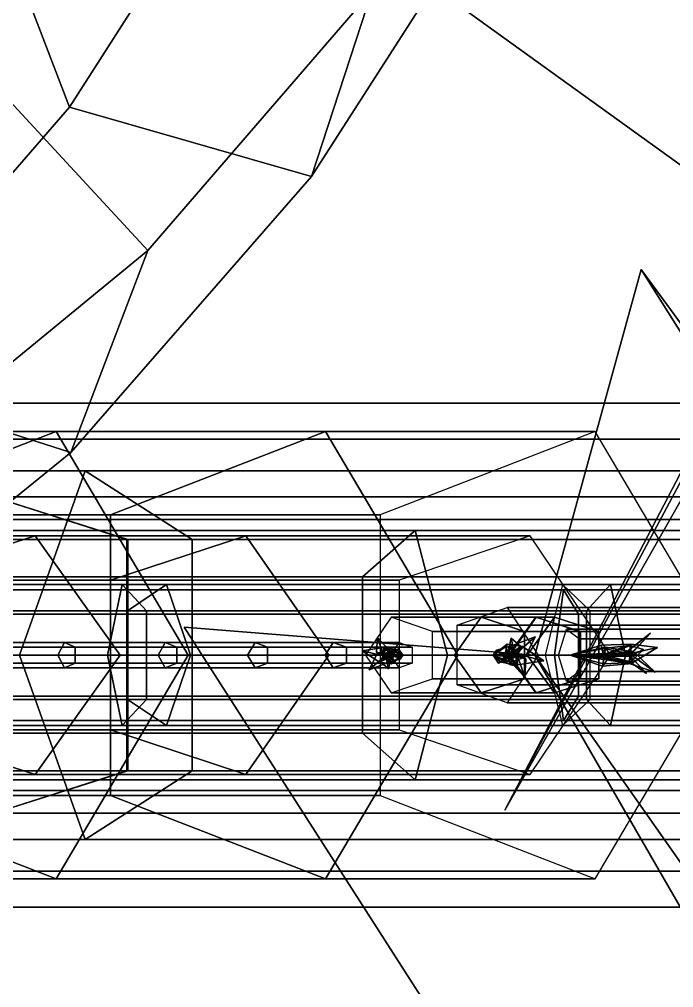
# Model space of a CAD drawing. Header units: metres. Extents: x -236 to 197, y -84 to 78.
# Drawn here: x 57.63 to 63.06, y -2.76 to 5.28 of the extents above; entities that cross this region are included whole.
import ezdxf

# ---------------------------------------------------------------- set-up
doc = ezdxf.new("R2010")
doc.units = ezdxf.units.M

msp = doc.modelspace()

# ---------------------------------------------------------------- linework, layer by layer
at = {"layer": 'Lacypla_Intrnd', "color": 3}
for points in [[(49.3185, 1.5316, 437.1048), (58.1727, 1.5316, 442.1207), (57.627, 0, 443.084), (48.7728, 0, 438.0681)], [(50.2065, 0.9609, 435.5373), (59.0608, 0.9609, 440.5531), (58.1727, 1.5316, 442.1207), (49.3185, 1.5316, 437.1048)], [(58.5279, 0.9609, 736.7879), (57.2725, 0.9609, 747.0463), (55.4844, 1.5316, 746.8257), (56.7263, 1.5316, 736.7879)], [(57.2434, 0.9609, 716.1971), (58.5182, 0.9609, 726.453), (56.7301, 1.5316, 726.6736), (55.4958, 1.5316, 716.6348)], [(58.5182, 0.9609, 726.453), (58.5279, 0.9609, 736.7879), (56.7263, 1.5316, 736.7879), (56.7301, 1.5316, 726.6736)], [(58.1727, 1.5316, 442.1207), (66.7489, 1.5316, 447.5522), (66.1566, 0, 448.4876), (57.627, 0, 443.084)], [(59.0608, 0.9609, 440.5531), (67.7128, 0.9609, 446.0301), (66.7489, 1.5316, 447.5522), (58.1727, 1.5316, 442.1207)], [(56.636, 0.9911, 760.0138), (57.7578, 0.9911, 766.47), (56.6092, 0.6218, 766.6693), (55.4733, 0.6218, 760.0996)], [(57.7578, 0.9911, 766.47), (59.5071, 0.9911, 772.7852), (58.3835, 0.6218, 773.0961), (56.6092, 0.6218, 766.6693)], [(57.3504, 0, 759.9611), (58.4637, 0, 766.3475), (57.7578, 0.9911, 766.47), (56.636, 0.9911, 760.0138)], [(58.4637, 0, 766.3475), (60.1975, 0, 772.5941), (59.5071, 0.9911, 772.7852), (57.7578, 0.9911, 766.47)], [(59.5071, 0.9911, 772.7852), (61.8669, 0.9911, 778.8984), (60.7792, 0.6218, 779.3181), (58.3835, 0.6218, 773.0961)], [(60.1975, 0, 772.5941), (62.5353, 0, 778.6406), (61.8669, 0.9911, 778.8984), (59.5071, 0.9911, 772.7852)], [(50.2065, -0.9609, 435.5373), (59.0608, -0.9609, 440.5531), (59.0608, 0.9609, 440.5531), (50.2065, 0.9609, 435.5373)], [(57.2434, -0.9609, 716.1971), (58.5182, -0.9609, 726.453), (58.5182, 0.9609, 726.453), (57.2434, 0.9609, 716.1971)], [(58.5279, -0.9609, 736.7879), (57.2725, -0.9609, 747.0463), (57.2725, 0.9609, 747.0463), (58.5279, 0.9609, 736.7879)], [(58.5182, -0.9609, 726.453), (58.5279, -0.9609, 736.7879), (58.5279, 0.9609, 736.7879), (58.5182, 0.9609, 726.453)], [(59.0608, -0.9609, 440.5531), (67.7128, -0.9609, 446.0301), (67.7128, 0.9609, 446.0301), (59.0608, 0.9609, 440.5531)], [(54.7681, 0.5855, 221.5844), (58.4815, 0.5855, 222.711), (58.3586, 0, 223.116), (54.6653, 0, 221.9949)], [(54.9354, 0.3673, 220.9163), (58.6814, 0.3673, 222.052), (58.4815, 0.5855, 222.711), (54.7681, 0.5855, 221.5844)], [(55.4491, 0.5855, 702.4714), (58.8482, 0.5855, 704.2841), (58.5236, 0.3673, 704.8915), (55.0122, 0.3673, 703.0038)], [(55.7176, 0, 702.1443), (59.0478, 0, 703.9109), (58.8482, 0.5855, 704.2841), (55.4491, 0.5855, 702.4714)], [(56.6092, 0.6218, 766.6693), (58.3835, 0.6218, 773.0961), (58.3835, -0.6218, 773.0961), (56.6092, -0.6218, 766.6693)], [(58.4815, 0.5855, 222.711), (62.1351, 0.5855, 224.0186), (61.9925, 0, 224.417), (58.3586, 0, 223.116)], [(58.3835, 0.6218, 773.0961), (60.7792, 0.6218, 779.3181), (60.7792, -0.6218, 779.3181), (58.3835, -0.6218, 773.0961)], [(58.6814, 0.3673, 222.052), (62.3671, 0.3673, 223.3701), (62.1351, 0.5855, 224.0186), (58.4815, 0.5855, 222.711)], [(58.8482, 0.5855, 704.2841), (62.5357, 0.5855, 705.3988), (62.3358, 0.3673, 706.0579), (58.5236, 0.3673, 704.8915)], [(59.0478, 0, 703.9109), (62.6586, 0, 704.9938), (62.5357, 0.5855, 705.3988), (58.8482, 0.5855, 704.2841)], [(62.5357, 0.5855, 705.3988), (66.3698, 0.5855, 705.7727), (66.3023, 0.3673, 706.4581), (62.3358, 0.3673, 706.0579)], [(62.6586, 0, 704.9938), (66.4113, 0, 705.3516), (66.3698, 0.5855, 705.7727), (62.5357, 0.5855, 705.3988)], [(54.9354, -0.3673, 220.9163), (58.6814, -0.3673, 222.052), (58.6814, 0.3673, 222.052), (54.9354, 0.3673, 220.9163)], [(55.0122, 0.3673, 703.0038), (58.5236, 0.3673, 704.8915), (58.5236, -0.3673, 704.8915), (55.0122, -0.3673, 703.0038)], [(58.5236, 0.3673, 704.8915), (62.3358, 0.3673, 706.0579), (62.3358, -0.3673, 706.0579), (58.5236, -0.3673, 704.8915)], [(58.6814, -0.3673, 222.052), (62.3671, -0.3673, 223.3701), (62.3671, 0.3673, 223.3701), (58.6814, 0.3673, 222.052)], [(62.3358, 0.3673, 706.0579), (66.3023, 0.3673, 706.4581), (66.3023, -0.3673, 706.4581), (62.3358, -0.3673, 706.0579)], [(61.4601, 0.3143, 787.2357), (60.7128, 0.3143, 789.1699), (60.5008, 0, 789.0881), (61.2384, 0, 787.1859)], [(61.8209, 0.1972, 787.3168), (61.0579, 0.1972, 789.303), (60.7128, 0.3143, 789.1699), (61.4601, 0.3143, 787.2357)], [(61.4601, 0.3143, 779.0391), (61.9178, 0.3143, 781.0771), (61.6961, 0, 781.1269), (61.2384, 0, 779.0889)], [(61.9155, 0.3143, 785.2128), (61.4601, 0.3143, 787.2357), (61.2384, 0, 787.1859), (61.6889, 0, 785.1961)], [(61.8209, 0.1972, 778.958), (62.2786, 0.1972, 780.996), (61.9178, 0.3143, 781.0771), (61.4601, 0.3143, 779.0391)], [(62.2843, 0.1972, 785.2401), (61.8209, 0.1972, 787.3168), (61.4601, 0.3143, 787.2357), (61.9155, 0.3143, 785.2128)], [(62.0692, 0.3143, 783.145), (61.9155, 0.3143, 785.2128), (61.6889, 0, 785.1961), (61.8426, 0, 783.1617)], [(61.9178, 0.3143, 781.0771), (62.0692, 0.3143, 783.145), (61.8426, 0, 783.1617), (61.6961, 0, 781.1269)], [(62.438, 0.1972, 783.1178), (62.2843, 0.1972, 785.2401), (61.9155, 0.3143, 785.2128), (62.0692, 0.3143, 783.145)], [(62.2786, 0.1972, 780.996), (62.438, 0.1972, 783.1178), (62.0692, 0.3143, 783.145), (61.9178, 0.3143, 781.0771)], [(61.8209, -0.1972, 787.3168), (61.0579, -0.1972, 789.303), (61.0579, 0.1972, 789.303), (61.8209, 0.1972, 787.3168)], [(61.8209, -0.1972, 778.958), (62.2786, -0.1972, 780.996), (62.2786, 0.1972, 780.996), (61.8209, 0.1972, 778.958)], [(62.2843, -0.1972, 785.2401), (61.8209, -0.1972, 787.3168), (61.8209, 0.1972, 787.3168), (62.2843, 0.1972, 785.2401)], [(62.2786, -0.1972, 780.996), (62.438, -0.1972, 783.1178), (62.438, 0.1972, 783.1178), (62.2786, 0.1972, 780.996)], [(62.438, -0.1972, 783.1178), (62.2843, -0.1972, 785.2401), (62.2843, 0.1972, 785.2401), (62.438, 0.1972, 783.1178)], [(48.7728, 0, 438.0681), (57.627, 0, 443.084), (58.1727, -1.5316, 442.1207), (49.3185, -1.5316, 437.1048)], [(54.6653, 0, 221.9949), (58.3586, 0, 223.116), (58.4815, -0.5855, 222.711), (54.7681, -0.5855, 221.5844)], [(55.4491, -0.5855, 702.4714), (58.8482, -0.5855, 704.2841), (59.0478, 0, 703.9109), (55.7176, 0, 702.1443)], [(56.636, -0.9911, 760.0138), (57.7578, -0.9911, 766.47), (58.4637, 0, 766.3475), (57.3504, 0, 759.9611)], [(57.627, 0, 443.084), (66.1566, 0, 448.4876), (66.7489, -1.5316, 447.5522), (58.1727, -1.5316, 442.1207)], [(57.7578, -0.9911, 766.47), (59.5071, -0.9911, 772.7852), (60.1975, 0, 772.5941), (58.4637, 0, 766.3475)], [(58.3586, 0, 223.116), (61.9925, 0, 224.417), (62.1351, -0.5855, 224.0186), (58.4815, -0.5855, 222.711)], [(58.8482, -0.5855, 704.2841), (62.5357, -0.5855, 705.3988), (62.6586, 0, 704.9938), (59.0478, 0, 703.9109)], [(59.5071, -0.9911, 772.7852), (61.8669, -0.9911, 778.8984), (62.5353, 0, 778.6406), (60.1975, 0, 772.5941)], [(61.2384, 0, 787.1859), (60.5008, 0, 789.0881), (60.7128, -0.3143, 789.1699), (61.4601, -0.3143, 787.2357)], [(61.2384, 0, 779.0889), (61.6961, 0, 781.1269), (61.9178, -0.3143, 781.0771), (61.4601, -0.3143, 779.0391)], [(61.6889, 0, 785.1961), (61.2384, 0, 787.1859), (61.4601, -0.3143, 787.2357), (61.9155, -0.3143, 785.2128)], [(61.8426, 0, 783.1617), (61.6889, 0, 785.1961), (61.9155, -0.3143, 785.2128), (62.0692, -0.3143, 783.145)], [(61.6961, 0, 781.1269), (61.8426, 0, 783.1617), (62.0692, -0.3143, 783.145), (61.9178, -0.3143, 781.0771)], [(62.5357, -0.5855, 705.3988), (66.3698, -0.5855, 705.7727), (66.4113, 0, 705.3516), (62.6586, 0, 704.9938)], [(61.4601, -0.3143, 787.2357), (60.7128, -0.3143, 789.1699), (61.0579, -0.1972, 789.303), (61.8209, -0.1972, 787.3168)], [(61.4601, -0.3143, 779.0391), (61.9178, -0.3143, 781.0771), (62.2786, -0.1972, 780.996), (61.8209, -0.1972, 778.958)], [(61.9155, -0.3143, 785.2128), (61.4601, -0.3143, 787.2357), (61.8209, -0.1972, 787.3168), (62.2843, -0.1972, 785.2401)], [(62.0692, -0.3143, 783.145), (61.9155, -0.3143, 785.2128), (62.2843, -0.1972, 785.2401), (62.438, -0.1972, 783.1178)], [(61.9178, -0.3143, 781.0771), (62.0692, -0.3143, 783.145), (62.438, -0.1972, 783.1178), (62.2786, -0.1972, 780.996)], [(54.7681, -0.5855, 221.5844), (58.4815, -0.5855, 222.711), (58.6814, -0.3673, 222.052), (54.9354, -0.3673, 220.9163)], [(55.0122, -0.3673, 703.0038), (58.5236, -0.3673, 704.8915), (58.8482, -0.5855, 704.2841), (55.4491, -0.5855, 702.4714)], [(58.4815, -0.5855, 222.711), (62.1351, -0.5855, 224.0186), (62.3671, -0.3673, 223.3701), (58.6814, -0.3673, 222.052)], [(58.5236, -0.3673, 704.8915), (62.3358, -0.3673, 706.0579), (62.5357, -0.5855, 705.3988), (58.8482, -0.5855, 704.2841)], [(62.3358, -0.3673, 706.0579), (66.3023, -0.3673, 706.4581), (66.3698, -0.5855, 705.7727), (62.5357, -0.5855, 705.3988)], [(55.4733, -0.6218, 760.0996), (56.6092, -0.6218, 766.6693), (57.7578, -0.9911, 766.47), (56.636, -0.9911, 760.0138)], [(56.6092, -0.6218, 766.6693), (58.3835, -0.6218, 773.0961), (59.5071, -0.9911, 772.7852), (57.7578, -0.9911, 766.47)], [(58.3835, -0.6218, 773.0961), (60.7792, -0.6218, 779.3181), (61.8669, -0.9911, 778.8984), (59.5071, -0.9911, 772.7852)], [(49.3185, -1.5316, 437.1048), (58.1727, -1.5316, 442.1207), (59.0608, -0.9609, 440.5531), (50.2065, -0.9609, 435.5373)], [(56.7263, -1.5316, 736.7879), (55.4844, -1.5316, 746.8257), (57.2725, -0.9609, 747.0463), (58.5279, -0.9609, 736.7879)], [(55.4958, -1.5316, 716.6348), (56.7301, -1.5316, 726.6736), (58.5182, -0.9609, 726.453), (57.2434, -0.9609, 716.1971)], [(56.7301, -1.5316, 726.6736), (56.7263, -1.5316, 736.7879), (58.5279, -0.9609, 736.7879), (58.5182, -0.9609, 726.453)], [(58.1727, -1.5316, 442.1207), (66.7489, -1.5316, 447.5522), (67.7128, -0.9609, 446.0301), (59.0608, -0.9609, 440.5531)]]:
    msp.add_3dface(points, dxfattribs=at)
at = {"layer": 'Lacypla_Leaf', "color": 3}
for points in [[(60.6137, 8.1302, 499.5723), (103.9704, -21.0925, 502.2154), (60.2522, 10.5269, 497.2296)], [(60.6137, 8.1302, 499.5723), (60.2522, 10.5269, 497.2296), (103.9704, -21.0925, 502.2154)], [(60.2522, 10.5269, 497.2296), (105.3003, -19.7845, 497.6419), (103.9704, -21.0925, 502.2154)], [(60.2522, 10.5269, 497.2296), (103.9704, -21.0925, 502.2154), (105.3003, -19.7845, 497.6419)], [(60.6137, 8.1302, 499.5723), (102.4685, -24.2744, 505.3261), (57.6835, 7.9847, 501.0169)], [(60.6137, 8.1302, 499.5723), (57.6835, 7.9847, 501.0169), (102.4685, -24.2744, 505.3261)], [(102.4685, -24.2744, 505.3261), (60.6137, 8.1302, 499.5723), (103.9704, -21.0925, 502.2154)], [(102.4685, -24.2744, 505.3261), (103.9704, -21.0925, 502.2154), (60.6137, 8.1302, 499.5723)], [(61.9062, 0, 501.4073), (89.9165, -39.8693, 482.2604), (62.7882, 3.2018, 500.8304)], [(61.9062, 0, 501.4073), (62.7882, 3.2018, 500.8304), (89.9165, -39.8693, 482.2604)], [(62.7882, 3.2018, 500.8304), (92.1957, -36.9034, 479.0348), (89.9165, -39.8693, 482.2604)], [(62.7882, 3.2018, 500.8304), (89.9165, -39.8693, 482.2604), (92.1957, -36.9034, 479.0348)], [(63.5707, 2.2853, 231.5821), (61.6577, -1.2873, 230.4186), (63.8714, 2.6109, 231.1882)], [(63.5707, 2.2853, 231.5821), (63.8714, 2.6109, 231.1882), (61.6577, -1.2873, 230.4186)], [(61.6577, -1.2873, 230.4186), (63.6552, 2.5471, 230.8101), (63.8714, 2.6109, 231.1882)], [(61.6577, -1.2873, 230.4186), (63.8714, 2.6109, 231.1882), (63.6552, 2.5471, 230.8101)], [(61.9062, 0, 501.4073), (86.9338, -43.3542, 483.2685), (58.9952, 0.232, 502.8792)], [(61.9062, 0, 501.4073), (58.9952, 0.232, 502.8792), (86.9338, -43.3542, 483.2685)], [(86.9338, -43.3542, 483.2685), (61.9062, 0, 501.4073), (89.9165, -39.8693, 482.2604)], [(86.9338, -43.3542, 483.2685), (89.9165, -39.8693, 482.2604), (61.9062, 0, 501.4073)]]:
    msp.add_3dface(points, dxfattribs=at)
at = {"layer": 'Lacypla_Mrstm', "color": 3}
for points in [[(62.6739, 0.0304, 224.0956), (62.8656, 0.1817, 224.0818), (62.6986, 0.006, 224.0267)], [(62.6739, 0.0304, 224.0956), (62.6986, 0.006, 224.0267), (62.8656, 0.1817, 224.0818)], [(62.8656, 0.1817, 224.0818), (62.7275, 0.0322, 223.9459), (62.6986, 0.006, 224.0267)], [(62.8656, 0.1817, 224.0818), (62.6986, 0.006, 224.0267), (62.7275, 0.0322, 223.9459)], [(60.5932, 0.0244, 789.5811), (60.6004, 0.1454, 789.7346), (60.6478, 0.0048, 789.6021)], [(60.5932, 0.0244, 789.5811), (60.6478, 0.0048, 789.6021), (60.6004, 0.1454, 789.7346)], [(60.6004, 0.1454, 789.7346), (60.7118, 0.0258, 789.6268), (60.6478, 0.0048, 789.6021)], [(60.6004, 0.1454, 789.7346), (60.6478, 0.0048, 789.6021), (60.7118, 0.0258, 789.6268)], [(61.5615, 0, 779.0163), (61.6771, 0.0915, 779.2819), (61.6592, 0.0089, 779.2948)], [(61.5615, 0, 779.0163), (61.6592, 0.0089, 779.2948), (61.6771, 0.0915, 779.2819)], [(61.6771, 0.0915, 779.2819), (61.8034, 0.0719, 779.4946), (61.6592, 0.0089, 779.2948)], [(61.6771, 0.0915, 779.2819), (61.6592, 0.0089, 779.2948), (61.8034, 0.0719, 779.4946)], [(61.6732, -0.0258, 779.5448), (61.7105, 0.1419, 779.7189), (61.7417, -0.0019, 779.5184)], [(61.6732, -0.0258, 779.5448), (61.7417, -0.0019, 779.5184), (61.7105, 0.1419, 779.7189)], [(61.7054, 0.0735, 779.5324), (61.9091, 0.1525, 779.6423), (61.7481, 0.0113, 779.5159)], [(61.7054, 0.0735, 779.5324), (61.7481, 0.0113, 779.5159), (61.9091, 0.1525, 779.6423)], [(61.7105, 0.1419, 779.7189), (61.7914, 0.0703, 779.4993), (61.7417, -0.0019, 779.5184)], [(61.7105, 0.1419, 779.7189), (61.7417, -0.0019, 779.5184), (61.7914, 0.0703, 779.4993)], [(61.9091, 0.1525, 779.6423), (61.8276, -0.0166, 779.4853), (61.7481, 0.0113, 779.5159)], [(61.9091, 0.1525, 779.6423), (61.7481, 0.0113, 779.5159), (61.8276, -0.0166, 779.4853)], [(62.2002, 0, 223.8364), (62.4583, 0.0819, 223.9741), (62.4738, 0.0021, 223.9476)], [(62.2002, 0, 223.8364), (62.4738, 0.0021, 223.9476), (62.4583, 0.0819, 223.9741)], [(62.4583, 0.0819, 223.9741), (62.7032, 0.0897, 224.0138), (62.4738, 0.0021, 223.9476)], [(62.4583, 0.0819, 223.9741), (62.4738, 0.0021, 223.9476), (62.7032, 0.0897, 224.0138)], [(62.4738, 0.0021, 223.9476), (62.7032, 0.0897, 224.0138), (62.7031, 0.0125, 224.0141)], [(62.4738, 0.0021, 223.9476), (62.7031, 0.0125, 224.0141), (62.7032, 0.0897, 224.0138)], [(62.6993, 0.0807, 224.0248), (62.481, -0.0089, 223.9274), (62.6993, -0.009, 224.0245)], [(62.6993, 0.0807, 224.0248), (62.6993, -0.009, 224.0245), (62.481, -0.0089, 223.9274)], [(62.6993, 0.0807, 224.0248), (62.4925, 0.0575, 223.8954), (62.481, -0.0089, 223.9274)], [(62.6993, 0.0807, 224.0248), (62.481, -0.0089, 223.9274), (62.4925, 0.0575, 223.8954)], [(62.8087, 0.0462, 224.241), (62.6993, 0.0807, 224.0248), (62.6993, -0.009, 224.0245)], [(62.8087, 0.0462, 224.241), (62.6993, -0.009, 224.0245), (62.6993, 0.0807, 224.0248)], [(62.7032, 0.0897, 224.0138), (62.9254, 0.0636, 223.9149), (62.7031, 0.0125, 224.0141)], [(62.7032, 0.0897, 224.0138), (62.7031, 0.0125, 224.0141), (62.9254, 0.0636, 223.9149)], [(60.4742, 0.0369, 789.686), (60.6493, 0.0646, 789.6027), (60.6495, -0.0072, 789.6028)], [(60.4742, 0.0369, 789.686), (60.6495, -0.0072, 789.6028), (60.6493, 0.0646, 789.6027)], [(60.6161, -0.0575, 789.5899), (60.4742, 0.0369, 789.686), (60.6495, -0.0072, 789.6028)], [(60.6161, -0.0575, 789.5899), (60.6495, -0.0072, 789.6028), (60.4742, 0.0369, 789.686)], [(60.5316, -0.122, 789.7081), (60.5968, 0.0133, 789.5825), (60.6605, -0.0091, 789.607)], [(60.5316, -0.122, 789.7081), (60.6605, -0.0091, 789.607), (60.5968, 0.0133, 789.5825)], [(60.6584, -0.0118, 789.397), (60.5932, 0.0244, 789.5811), (60.7203, -0.009, 789.4258)], [(60.6584, -0.0118, 789.397), (60.7203, -0.009, 789.4258), (60.5932, 0.0244, 789.5811)], [(60.7203, -0.009, 789.4258), (60.5932, 0.0244, 789.5811), (60.6478, 0.0048, 789.6021)], [(60.7203, -0.009, 789.4258), (60.6478, 0.0048, 789.6021), (60.5932, 0.0244, 789.5811)], [(60.5968, 0.0133, 789.5825), (60.6941, 0.047, 789.4156), (60.7332, 0.0046, 789.4307)], [(60.5968, 0.0133, 789.5825), (60.7332, 0.0046, 789.4307), (60.6941, 0.047, 789.4156)], [(60.5968, 0.0133, 789.5825), (60.7332, 0.0046, 789.4307), (60.6605, -0.0091, 789.607)], [(60.5968, 0.0133, 789.5825), (60.6605, -0.0091, 789.607), (60.7332, 0.0046, 789.4307)], [(60.6258, -0.0562, 789.5936), (60.7234, 0.01, 789.4269), (60.6655, 0.0015, 789.6089)], [(60.6258, -0.0562, 789.5936), (60.6655, 0.0015, 789.6089), (60.7234, 0.01, 789.4269)], [(60.6258, -0.0562, 789.5936), (60.6735, -0.0165, 789.4077), (60.7234, 0.01, 789.4269)], [(60.6258, -0.0562, 789.5936), (60.7234, 0.01, 789.4269), (60.6735, -0.0165, 789.4077)], [(60.6905, -0.1135, 789.7694), (60.6258, -0.0562, 789.5936), (60.6655, 0.0015, 789.6089)], [(60.6905, -0.1135, 789.7694), (60.6655, 0.0015, 789.6089), (60.6258, -0.0562, 789.5936)], [(60.7118, 0.0258, 789.6268), (60.7203, -0.009, 789.4258), (60.6478, 0.0048, 789.6021)], [(60.7118, 0.0258, 789.6268), (60.6478, 0.0048, 789.6021), (60.7203, -0.009, 789.4258)], [(60.6493, 0.0646, 789.6027), (60.7315, -0.0072, 789.4301), (60.6495, -0.0072, 789.6028)], [(60.6493, 0.0646, 789.6027), (60.6495, -0.0072, 789.6028), (60.7315, -0.0072, 789.4301)], [(60.6493, 0.0646, 789.6027), (60.7568, 0.046, 789.4398), (60.7315, -0.0072, 789.4301)], [(60.6493, 0.0646, 789.6027), (60.7315, -0.0072, 789.4301), (60.7568, 0.046, 789.4398)], [(60.7155, 0.0017, 789.4239), (60.658, 0.0717, 789.6061), (60.6578, 0.01, 789.606)], [(60.7155, 0.0017, 789.4239), (60.6578, 0.01, 789.606), (60.658, 0.0717, 789.6061)], [(60.658, 0.0717, 789.6061), (60.7328, 0.0508, 789.7857), (60.6578, 0.01, 789.606)], [(60.658, 0.0717, 789.6061), (60.6578, 0.01, 789.606), (60.7328, 0.0508, 789.7857)], [(60.7328, 0.0508, 789.7857), (60.6965, -0.0486, 789.6209), (60.6578, 0.01, 789.606)], [(60.7328, 0.0508, 789.7857), (60.6578, 0.01, 789.606), (60.6965, -0.0486, 789.6209)], [(60.6965, -0.0486, 789.6209), (60.7155, 0.0017, 789.4239), (60.6578, 0.01, 789.606)], [(60.6965, -0.0486, 789.6209), (60.6578, 0.01, 789.606), (60.7155, 0.0017, 789.4239)], [(60.6946, 0.0655, 789.4109), (60.658, 0.0717, 789.6061), (60.7155, 0.0017, 789.4239)], [(60.6946, 0.0655, 789.4109), (60.7155, 0.0017, 789.4239), (60.658, 0.0717, 789.6061)], [(60.7332, 0.0046, 789.4307), (60.6946, -0.0588, 789.6202), (60.6605, -0.0091, 789.607)], [(60.7332, 0.0046, 789.4307), (60.6605, -0.0091, 789.607), (60.6946, -0.0588, 789.6202)], [(60.7234, 0.01, 789.4269), (60.7203, 0.0206, 789.6301), (60.6655, 0.0015, 789.6089)], [(60.7234, 0.01, 789.4269), (60.6655, 0.0015, 789.6089), (60.7203, 0.0206, 789.6301)], [(60.7203, 0.0206, 789.6301), (60.6905, -0.1135, 789.7694), (60.6655, 0.0015, 789.6089)], [(60.7203, 0.0206, 789.6301), (60.6655, 0.0015, 789.6089), (60.6905, -0.1135, 789.7694)], [(60.7234, 0.01, 789.4269), (60.6735, -0.0165, 789.4077), (60.8097, 0, 789.2073)], [(60.7234, 0.01, 789.4269), (60.8097, 0, 789.2073), (60.6735, -0.0165, 789.4077)], [(60.7332, 0.0046, 789.4307), (60.6941, 0.047, 789.4156), (60.8097, 0, 789.2073)], [(60.7332, 0.0046, 789.4307), (60.8097, 0, 789.2073), (60.6941, 0.047, 789.4156)], [(60.8097, 0, 789.2073), (60.6946, 0.0655, 789.4109), (60.7155, 0.0017, 789.4239)], [(60.8097, 0, 789.2073), (60.7155, 0.0017, 789.4239), (60.6946, 0.0655, 789.4109)], [(60.7884, -0.0323, 789.4471), (60.6946, -0.0588, 789.6202), (60.7332, 0.0046, 789.4307)], [(60.7884, -0.0323, 789.4471), (60.7332, 0.0046, 789.4307), (60.6946, -0.0588, 789.6202)], [(60.6965, -0.0486, 789.6209), (60.7233, -0.0574, 789.4269), (60.7155, 0.0017, 789.4239)], [(60.6965, -0.0486, 789.6209), (60.7155, 0.0017, 789.4239), (60.7233, -0.0574, 789.4269)], [(60.7118, 0.0258, 789.6268), (60.7752, -0.0195, 789.4469), (60.7203, -0.009, 789.4258)], [(60.7118, 0.0258, 789.6268), (60.7203, -0.009, 789.4258), (60.7752, -0.0195, 789.4469)], [(60.7155, 0.0017, 789.4239), (60.7233, -0.0574, 789.4269), (60.8097, 0, 789.2073)], [(60.7155, 0.0017, 789.4239), (60.8097, 0, 789.2073), (60.7233, -0.0574, 789.4269)], [(60.7745, 0.0529, 789.4418), (60.7203, 0.0206, 789.6301), (60.7234, 0.01, 789.4269)], [(60.7745, 0.0529, 789.4418), (60.7234, 0.01, 789.4269), (60.7203, 0.0206, 789.6301)], [(60.8097, 0, 789.2073), (60.7745, 0.0529, 789.4418), (60.7234, 0.01, 789.4269)], [(60.8097, 0, 789.2073), (60.7234, 0.01, 789.4269), (60.7745, 0.0529, 789.4418)], [(60.7315, -0.0072, 789.4301), (60.7568, 0.046, 789.4398), (60.8097, 0, 789.2073)], [(60.7315, -0.0072, 789.4301), (60.8097, 0, 789.2073), (60.7568, 0.046, 789.4398)], [(60.8097, 0, 789.2073), (60.7884, -0.0323, 789.4471), (60.7332, 0.0046, 789.4307)], [(60.8097, 0, 789.2073), (60.7332, 0.0046, 789.4307), (60.7884, -0.0323, 789.4471)], [(61.6793, -0.0021, 779.287), (61.6695, 0.0717, 779.2908), (61.5615, 0, 779.0163)], [(61.6793, -0.0021, 779.287), (61.5615, 0, 779.0163), (61.6695, 0.0717, 779.2908)], [(61.5615, 0, 779.0163), (61.5881, 0.0404, 779.3162), (61.6571, -0.0057, 779.2957)], [(61.5615, 0, 779.0163), (61.6571, -0.0057, 779.2957), (61.5881, 0.0404, 779.3162)], [(61.6732, 0.0112, 779.2894), (61.6047, 0.0244, 779.3159), (61.5615, 0, 779.0163)], [(61.6732, 0.0112, 779.2894), (61.5615, 0, 779.0163), (61.6047, 0.0244, 779.3159)], [(61.6694, -0.0125, 779.2909), (61.7318, 0.0206, 779.2668), (61.5615, 0, 779.0163)], [(61.6694, -0.0125, 779.2909), (61.5615, 0, 779.0163), (61.7318, 0.0206, 779.2668)], [(61.5615, 0, 779.0163), (61.7507, 0.0148, 779.2535), (61.6732, 0.0112, 779.2894)], [(61.5615, 0, 779.0163), (61.6732, 0.0112, 779.2894), (61.7507, 0.0148, 779.2535)], [(61.6592, 0.0089, 779.2948), (61.6276, -0.0575, 779.307), (61.5615, 0, 779.0163)], [(61.6592, 0.0089, 779.2948), (61.5615, 0, 779.0163), (61.6276, -0.0575, 779.307)], [(61.5881, 0.0404, 779.3162), (61.7054, 0.0735, 779.5324), (61.6571, -0.0057, 779.2957)], [(61.5881, 0.0404, 779.3162), (61.6571, -0.0057, 779.2957), (61.7054, 0.0735, 779.5324)], [(61.6838, -0.0322, 779.5407), (61.6047, 0.0244, 779.3159), (61.6732, 0.0112, 779.2894)], [(61.6838, -0.0322, 779.5407), (61.6732, 0.0112, 779.2894), (61.6047, 0.0244, 779.3159)], [(61.762, -0.0807, 779.5106), (61.6276, -0.0575, 779.307), (61.6592, 0.0089, 779.2948)], [(61.762, -0.0807, 779.5106), (61.6592, 0.0089, 779.2948), (61.6276, -0.0575, 779.307)], [(61.6571, -0.0057, 779.2957), (61.7054, 0.0735, 779.5324), (61.7481, 0.0113, 779.5159)], [(61.6571, -0.0057, 779.2957), (61.7481, 0.0113, 779.5159), (61.7054, 0.0735, 779.5324)], [(61.8276, -0.0166, 779.4853), (61.6571, -0.0057, 779.2957), (61.7481, 0.0113, 779.5159)], [(61.8276, -0.0166, 779.4853), (61.7481, 0.0113, 779.5159), (61.6571, -0.0057, 779.2957)], [(61.6577, -0.0636, 779.7393), (61.703, 0.0607, 779.5333), (61.7514, -0.0125, 779.5146)], [(61.6577, -0.0636, 779.7393), (61.7514, -0.0125, 779.5146), (61.703, 0.0607, 779.5333)], [(61.6592, 0.0089, 779.2948), (61.8034, 0.0719, 779.4946), (61.7617, 0.009, 779.5107)], [(61.6592, 0.0089, 779.2948), (61.7617, 0.009, 779.5107), (61.8034, 0.0719, 779.4946)], [(61.762, -0.0807, 779.5106), (61.6592, 0.0089, 779.2948), (61.7617, 0.009, 779.5107)], [(61.762, -0.0807, 779.5106), (61.7617, 0.009, 779.5107), (61.6592, 0.0089, 779.2948)], [(61.7914, 0.0703, 779.4993), (61.6694, -0.0125, 779.2909), (61.7417, -0.0019, 779.5184)], [(61.7914, 0.0703, 779.4993), (61.7417, -0.0019, 779.5184), (61.6694, -0.0125, 779.2909)], [(61.7914, 0.0703, 779.4993), (61.7318, 0.0206, 779.2668), (61.6694, -0.0125, 779.2909)], [(61.7914, 0.0703, 779.4993), (61.6694, -0.0125, 779.2909), (61.7318, 0.0206, 779.2668)], [(61.703, 0.0607, 779.5333), (61.6695, 0.0717, 779.2908), (61.6793, -0.0021, 779.287)], [(61.703, 0.0607, 779.5333), (61.6793, -0.0021, 779.287), (61.6695, 0.0717, 779.2908)], [(61.7507, 0.0148, 779.2535), (61.8321, -0.0304, 779.4835), (61.6732, 0.0112, 779.2894)], [(61.7507, 0.0148, 779.2535), (61.6732, 0.0112, 779.2894), (61.8321, -0.0304, 779.4835)], [(61.6732, 0.0112, 779.2894), (61.8321, -0.0304, 779.4835), (61.7639, -0.006, 779.5098)], [(61.6732, 0.0112, 779.2894), (61.7639, -0.006, 779.5098), (61.8321, -0.0304, 779.4835)], [(61.6838, -0.0322, 779.5407), (61.6732, 0.0112, 779.2894), (61.7639, -0.006, 779.5098)], [(61.6838, -0.0322, 779.5407), (61.7639, -0.006, 779.5098), (61.6732, 0.0112, 779.2894)], [(61.703, 0.0607, 779.5333), (61.6793, -0.0021, 779.287), (61.7514, -0.0125, 779.5146)], [(61.703, 0.0607, 779.5333), (61.7514, -0.0125, 779.5146), (61.6793, -0.0021, 779.287)], [(61.8034, 0.0719, 779.4946), (61.9809, -0.0462, 779.6147), (61.7617, 0.009, 779.5107)], [(61.8034, 0.0719, 779.4946), (61.7617, 0.009, 779.5107), (61.9809, -0.0462, 779.6147)], [(61.9809, -0.0462, 779.6147), (61.762, -0.0807, 779.5106), (61.7617, 0.009, 779.5107)], [(61.9809, -0.0462, 779.6147), (61.7617, 0.009, 779.5107), (61.762, -0.0807, 779.5106)], [(62.2002, 0, 223.8364), (62.4944, 0.0662, 223.8733), (62.4774, 0.0125, 223.9376)], [(62.2002, 0, 223.8364), (62.4774, 0.0125, 223.9376), (62.4944, 0.0662, 223.8733)], [(62.4818, 0.0057, 223.9252), (62.4641, 0.0588, 223.9746), (62.2002, 0, 223.8364)], [(62.4818, 0.0057, 223.9252), (62.2002, 0, 223.8364), (62.4641, 0.0588, 223.9746)], [(62.481, -0.0089, 223.9274), (62.4925, 0.0575, 223.8954), (62.2002, 0, 223.8364)], [(62.481, -0.0089, 223.9274), (62.2002, 0, 223.8364), (62.4925, 0.0575, 223.8954)], [(62.4774, 0.0125, 223.9376), (62.4548, -0.0206, 224.0005), (62.2002, 0, 223.8364)], [(62.4774, 0.0125, 223.9376), (62.2002, 0, 223.8364), (62.4548, -0.0206, 224.0005)], [(62.2002, 0, 223.8364), (62.5006, -0.0404, 223.8557), (62.4818, 0.0057, 223.9252)], [(62.2002, 0, 223.8364), (62.4818, 0.0057, 223.9252), (62.5006, -0.0404, 223.8557)], [(62.4738, 0.0021, 223.9476), (62.4773, -0.0717, 223.9377), (62.2002, 0, 223.8364)], [(62.4738, 0.0021, 223.9476), (62.2002, 0, 223.8364), (62.4773, -0.0717, 223.9377)], [(62.4419, -0.0148, 224.0198), (62.6739, 0.0304, 224.0956), (62.476, -0.0112, 223.9414)], [(62.4419, -0.0148, 224.0198), (62.476, -0.0112, 223.9414), (62.6739, 0.0304, 224.0956)], [(62.6887, -0.0703, 224.0544), (62.4548, -0.0206, 224.0005), (62.4774, 0.0125, 223.9376)], [(62.6887, -0.0703, 224.0544), (62.4774, 0.0125, 223.9376), (62.4548, -0.0206, 224.0005)], [(62.6756, 0.0166, 224.091), (62.4641, 0.0588, 223.9746), (62.4818, 0.0057, 223.9252)], [(62.6756, 0.0166, 224.091), (62.4818, 0.0057, 223.9252), (62.4641, 0.0588, 223.9746)], [(62.7206, -0.0607, 223.9653), (62.4738, 0.0021, 223.9476), (62.7031, 0.0125, 224.0141)], [(62.7206, -0.0607, 223.9653), (62.7031, 0.0125, 224.0141), (62.4738, 0.0021, 223.9476)], [(62.7206, -0.0607, 223.9653), (62.4773, -0.0717, 223.9377), (62.4738, 0.0021, 223.9476)], [(62.7206, -0.0607, 223.9653), (62.4738, 0.0021, 223.9476), (62.4773, -0.0717, 223.9377)], [(62.7275, 0.0322, 223.9459), (62.476, -0.0112, 223.9414), (62.6986, 0.006, 224.0267)], [(62.7275, 0.0322, 223.9459), (62.6986, 0.006, 224.0267), (62.476, -0.0112, 223.9414)], [(62.7275, 0.0322, 223.9459), (62.5007, -0.0244, 223.8723), (62.476, -0.0112, 223.9414)], [(62.7275, 0.0322, 223.9459), (62.476, -0.0112, 223.9414), (62.5007, -0.0244, 223.8723)], [(62.476, -0.0112, 223.9414), (62.6739, 0.0304, 224.0956), (62.6986, 0.006, 224.0267)], [(62.476, -0.0112, 223.9414), (62.6986, 0.006, 224.0267), (62.6739, 0.0304, 224.0956)], [(62.4944, 0.0662, 223.8733), (62.7313, 0.0258, 223.9352), (62.4774, 0.0125, 223.9376)], [(62.4944, 0.0662, 223.8733), (62.4774, 0.0125, 223.9376), (62.7313, 0.0258, 223.9352)], [(62.4774, 0.0125, 223.9376), (62.7313, 0.0258, 223.9352), (62.7066, 0.0019, 224.0043)], [(62.4774, 0.0125, 223.9376), (62.7066, 0.0019, 224.0043), (62.7313, 0.0258, 223.9352)], [(62.6887, -0.0703, 224.0544), (62.4774, 0.0125, 223.9376), (62.7066, 0.0019, 224.0043)], [(62.6887, -0.0703, 224.0544), (62.7066, 0.0019, 224.0043), (62.4774, 0.0125, 223.9376)], [(62.6756, 0.0166, 224.091), (62.4818, 0.0057, 223.9252), (62.7043, -0.0113, 224.0107)], [(62.6756, 0.0166, 224.091), (62.7043, -0.0113, 224.0107), (62.4818, 0.0057, 223.9252)], [(62.5006, -0.0404, 223.8557), (62.7197, -0.0735, 223.9677), (62.4818, 0.0057, 223.9252)], [(62.5006, -0.0404, 223.8557), (62.4818, 0.0057, 223.9252), (62.7197, -0.0735, 223.9677)], [(62.4818, 0.0057, 223.9252), (62.7197, -0.0735, 223.9677), (62.7043, -0.0113, 224.0107)], [(62.4818, 0.0057, 223.9252), (62.7043, -0.0113, 224.0107), (62.7197, -0.0735, 223.9677)], [(62.8346, -0.1525, 224.1686), (62.6756, 0.0166, 224.091), (62.7043, -0.0113, 224.0107)], [(62.8346, -0.1525, 224.1686), (62.7043, -0.0113, 224.0107), (62.6756, 0.0166, 224.091)], [(62.6843, -0.0719, 224.0666), (62.8087, 0.0462, 224.241), (62.6993, -0.009, 224.0245)], [(62.6843, -0.0719, 224.0666), (62.6993, -0.009, 224.0245), (62.8087, 0.0462, 224.241)], [(62.9063, -0.1419, 223.9682), (62.6887, -0.0703, 224.0544), (62.7066, 0.0019, 224.0043)], [(62.9063, -0.1419, 223.9682), (62.7066, 0.0019, 224.0043), (62.6887, -0.0703, 224.0544)], [(62.9254, 0.0636, 223.9149), (62.7206, -0.0607, 223.9653), (62.7031, 0.0125, 224.0141)], [(62.9254, 0.0636, 223.9149), (62.7031, 0.0125, 224.0141), (62.7206, -0.0607, 223.9653)], [(62.7313, 0.0258, 223.9352), (62.9063, -0.1419, 223.9682), (62.7066, 0.0019, 224.0043)], [(62.7313, 0.0258, 223.9352), (62.7066, 0.0019, 224.0043), (62.9063, -0.1419, 223.9682)], [(60.6946, -0.0588, 789.6202), (60.5316, -0.122, 789.7081), (60.6605, -0.0091, 789.607)], [(60.6946, -0.0588, 789.6202), (60.6605, -0.0091, 789.607), (60.5316, -0.122, 789.7081)], [(60.7172, -0.0732, 789.4197), (60.6161, -0.0575, 789.5899), (60.7315, -0.0072, 789.4301)], [(60.7172, -0.0732, 789.4197), (60.7315, -0.0072, 789.4301), (60.6161, -0.0575, 789.5899)], [(60.7315, -0.0072, 789.4301), (60.6161, -0.0575, 789.5899), (60.6495, -0.0072, 789.6028)], [(60.7315, -0.0072, 789.4301), (60.6495, -0.0072, 789.6028), (60.6161, -0.0575, 789.5899)], [(60.8097, 0, 789.2073), (60.6584, -0.0118, 789.397), (60.7203, -0.009, 789.4258)], [(60.8097, 0, 789.2073), (60.7203, -0.009, 789.4258), (60.6584, -0.0118, 789.397)], [(60.8097, 0, 789.2073), (60.7172, -0.0732, 789.4197), (60.7315, -0.0072, 789.4301)], [(60.8097, 0, 789.2073), (60.7315, -0.0072, 789.4301), (60.7172, -0.0732, 789.4197)], [(60.7203, -0.009, 789.4258), (60.7752, -0.0195, 789.4469), (60.8097, 0, 789.2073)], [(60.7203, -0.009, 789.4258), (60.8097, 0, 789.2073), (60.7752, -0.0195, 789.4469)], [(61.6571, -0.0057, 779.2957), (61.706, -0.0588, 779.2767), (61.5615, 0, 779.0163)], [(61.6571, -0.0057, 779.2957), (61.5615, 0, 779.0163), (61.706, -0.0588, 779.2767)], [(61.5615, 0, 779.0163), (61.6055, -0.0662, 779.3094), (61.6694, -0.0125, 779.2909)], [(61.5615, 0, 779.0163), (61.6694, -0.0125, 779.2909), (61.6055, -0.0662, 779.3094)], [(61.5615, 0, 779.0163), (61.7054, -0.0819, 779.2709), (61.6793, -0.0021, 779.287)], [(61.5615, 0, 779.0163), (61.6793, -0.0021, 779.287), (61.7054, -0.0819, 779.2709)], [(61.6055, -0.0662, 779.3094), (61.6732, -0.0258, 779.5448), (61.6694, -0.0125, 779.2909)], [(61.6055, -0.0662, 779.3094), (61.6694, -0.0125, 779.2909), (61.6732, -0.0258, 779.5448)], [(61.8276, -0.0166, 779.4853), (61.706, -0.0588, 779.2767), (61.6571, -0.0057, 779.2957)], [(61.8276, -0.0166, 779.4853), (61.6571, -0.0057, 779.2957), (61.706, -0.0588, 779.2767)], [(61.7511, -0.0897, 779.5148), (61.6577, -0.0636, 779.7393), (61.7514, -0.0125, 779.5146)], [(61.7511, -0.0897, 779.5148), (61.7514, -0.0125, 779.5146), (61.6577, -0.0636, 779.7393)], [(61.6694, -0.0125, 779.2909), (61.6732, -0.0258, 779.5448), (61.7417, -0.0019, 779.5184)], [(61.6694, -0.0125, 779.2909), (61.7417, -0.0019, 779.5184), (61.6732, -0.0258, 779.5448)], [(61.7054, -0.0819, 779.2709), (61.7511, -0.0897, 779.5148), (61.6793, -0.0021, 779.287)], [(61.7054, -0.0819, 779.2709), (61.6793, -0.0021, 779.287), (61.7511, -0.0897, 779.5148)], [(61.6793, -0.0021, 779.287), (61.7511, -0.0897, 779.5148), (61.7514, -0.0125, 779.5146)], [(61.6793, -0.0021, 779.287), (61.7514, -0.0125, 779.5146), (61.7511, -0.0897, 779.5148)], [(61.8231, -0.1817, 779.6755), (61.6838, -0.0322, 779.5407), (61.7639, -0.006, 779.5098)], [(61.8231, -0.1817, 779.6755), (61.7639, -0.006, 779.5098), (61.6838, -0.0322, 779.5407)], [(61.8321, -0.0304, 779.4835), (61.8231, -0.1817, 779.6755), (61.7639, -0.006, 779.5098)], [(61.8321, -0.0304, 779.4835), (61.7639, -0.006, 779.5098), (61.8231, -0.1817, 779.6755)], [(62.2002, 0, 223.8364), (62.4685, -0.0915, 223.9455), (62.481, -0.0089, 223.9274)], [(62.2002, 0, 223.8364), (62.481, -0.0089, 223.9274), (62.4685, -0.0915, 223.9455)], [(62.2002, 0, 223.8364), (62.4419, -0.0148, 224.0198), (62.476, -0.0112, 223.9414)], [(62.2002, 0, 223.8364), (62.476, -0.0112, 223.9414), (62.4419, -0.0148, 224.0198)], [(62.476, -0.0112, 223.9414), (62.5007, -0.0244, 223.8723), (62.2002, 0, 223.8364)], [(62.476, -0.0112, 223.9414), (62.2002, 0, 223.8364), (62.5007, -0.0244, 223.8723)], [(62.4685, -0.0915, 223.9455), (62.6843, -0.0719, 224.0666), (62.481, -0.0089, 223.9274)], [(62.4685, -0.0915, 223.9455), (62.481, -0.0089, 223.9274), (62.6843, -0.0719, 224.0666)], [(62.481, -0.0089, 223.9274), (62.6843, -0.0719, 224.0666), (62.6993, -0.009, 224.0245)], [(62.481, -0.0089, 223.9274), (62.6993, -0.009, 224.0245), (62.6843, -0.0719, 224.0666)], [(62.7197, -0.0735, 223.9677), (62.8346, -0.1525, 224.1686), (62.7043, -0.0113, 224.0107)], [(62.7197, -0.0735, 223.9677), (62.7043, -0.0113, 224.0107), (62.8346, -0.1525, 224.1686)]]:
    msp.add_3dface(points, dxfattribs=at)
at = {"layer": 'Lacypla_Petiole', "color": 3}
for points in [[(57.2982, 6.4887, 497.593), (58.8787, 8.9935, 499.8372), (59.7798, 7.2668, 501.1166), (58.0437, 4.5511, 498.6515)], [(60.0512, 3.9757, 497.7079), (61.8335, 6.754, 500.2387), (62.2129, 8.1302, 498.446), (60.5546, 5.5199, 496.0914)], [(58.0437, 4.5511, 498.6515), (59.7798, 7.2668, 501.1166), (61.8335, 6.754, 500.2387), (60.0512, 3.9757, 497.7079)], [(57.1389, 5.0394, 493.5728), (58.8629, 7.0642, 496.0207), (57.2982, 6.4887, 497.593), (55.5231, 4.4138, 495.0726)], [(58.6936, 3.3604, 493.4491), (60.5546, 5.5199, 496.0914), (58.8629, 7.0642, 496.0207), (57.1389, 5.0394, 493.5728)], [(55.5231, 4.4138, 495.0726), (57.2982, 6.4887, 497.593), (58.0437, 4.5511, 498.6515), (56.0969, 2.3071, 495.8872)], [(58.0534, 1.6815, 494.8712), (60.0512, 3.9757, 497.7079), (60.5546, 5.5199, 496.0914), (58.6936, 3.3604, 493.4491)], [(56.6704, 1.6986, 490.5763), (58.6936, 3.3604, 493.4491), (57.1389, 5.0394, 493.5728), (55.2624, 3.4759, 490.9085)], [(56.0969, 2.3071, 495.8872), (58.0437, 4.5511, 498.6515), (60.0512, 3.9757, 497.7079), (58.0534, 1.6815, 494.8712)], [(55.8833, -0.0786, 491.79), (58.0534, 1.6815, 494.8712), (58.6936, 3.3604, 493.4491), (56.6704, 1.6986, 490.5763)], [(53.9815, 0.5836, 492.8837), (56.0969, 2.3071, 495.8872), (58.0534, 1.6815, 494.8712), (55.8833, -0.0786, 491.79)], [(49.1349, 2.0935, 259.9741), (65.8744, 2.0935, 277.5513), (64.091, 1.3133, 279.2492), (47.1937, 1.3133, 261.4891)], [(50.3278, 0, 259.0431), (66.9703, 0, 276.5079), (65.8744, 2.0935, 277.5513), (49.1349, 2.0935, 259.9741)], [(55.6935, 1.8572, 491.5204), (57.9316, 1.8572, 494.6983), (56.1455, 1.1651, 495.9562), (53.9074, 1.1651, 492.7784)], [(56.791, 0, 490.7475), (59.0292, 0, 493.9254), (57.9316, 1.8572, 494.6983), (55.6935, 1.8572, 491.5204)], [(57.9316, 1.8572, 494.6983), (60.1697, 1.8572, 497.8762), (58.3836, 1.1651, 499.1341), (56.1455, 1.1651, 495.9562)], [(59.0292, 0, 493.9254), (61.2672, 0, 497.1032), (60.1697, 1.8572, 497.8762), (57.9316, 1.8572, 494.6983)], [(60.1697, 1.8572, 497.8762), (62.4078, 1.8572, 501.054), (60.6217, 1.1651, 502.312), (58.3836, 1.1651, 499.1341)], [(61.2672, 0, 497.1032), (63.5053, 0, 500.2811), (62.4078, 1.8572, 501.054), (60.1697, 1.8572, 497.8762)], [(53.1638, 1.7935, 610.2423), (67.5047, 1.7935, 625.3008), (65.9768, 1.1251, 626.7556), (51.5007, 1.1251, 611.5402)], [(54.1857, 0, 609.4448), (68.4436, 0, 624.407), (67.5047, 1.7935, 625.3008), (53.1638, 1.7935, 610.2423)], [(47.1937, 1.3133, 261.4891), (64.091, 1.3133, 279.2492), (64.091, -1.3133, 279.2492), (47.1937, -1.3133, 261.4891)], [(56.1455, 1.1651, 495.9562), (58.3836, 1.1651, 499.1341), (58.3836, -1.1651, 499.1341), (56.1455, -1.1651, 495.9562)], [(58.3836, 1.1651, 499.1341), (60.6217, 1.1651, 502.312), (60.6217, -1.1651, 502.312), (58.3836, -1.1651, 499.1341)], [(51.5007, 1.1251, 611.5402), (65.9768, 1.1251, 626.7556), (65.9768, -1.1251, 626.7556), (51.5007, -1.1251, 611.5402)], [(49.6909, 1.0346, 436.3457), (60.9135, 1.0346, 440.6748), (60.4756, 0.649, 441.8102), (49.2529, 0.649, 437.4811)], [(49.96, 0, 435.648), (61.1827, 0, 439.9771), (60.9135, 1.0346, 440.6748), (49.6909, 1.0346, 436.3457)], [(56.8185, 1.0346, 706.9578), (64.4295, 1.0346, 716.2291), (63.4888, 0.649, 717.0011), (55.8067, 0.649, 707.6339)], [(57.4403, 0, 706.5423), (65.0075, 0, 715.7547), (64.4295, 1.0346, 716.2291), (56.8185, 1.0346, 706.9578)], [(60.9135, 1.0346, 440.6748), (72.4747, 1.0346, 443.8724), (72.1501, 0.649, 445.0453), (60.4756, 0.649, 441.8102)], [(61.1827, 0, 439.9771), (72.6741, 0, 443.1518), (72.4747, 1.0346, 443.8724), (60.9135, 1.0346, 440.6748)], [(49.2529, 0.649, 437.4811), (60.4756, 0.649, 441.8102), (60.4756, -0.649, 441.8102), (49.2529, -0.649, 437.4811)], [(55.8067, 0.649, 707.6339), (63.4888, 0.649, 717.0011), (63.4888, -0.649, 717.0011), (55.8067, -0.649, 707.6339)], [(60.4756, 0.649, 441.8102), (72.1501, 0.649, 445.0453), (72.1501, -0.649, 445.0453), (60.4756, -0.649, 441.8102)], [(55.9276, 0, 217.9331), (62.0685, 0, 216.7088), (62.1451, 0.5433, 217.094), (55.9661, 0.5433, 218.324)], [(55.9661, 0.5433, 218.324), (62.1451, 0.5433, 217.094), (62.2698, 0.3408, 217.7209), (56.0288, 0.3408, 218.96)], [(62.0685, 0, 216.7088), (68.0598, 0, 214.8885), (68.1737, 0.5433, 215.2643), (62.1451, 0.5433, 217.094)], [(62.1451, 0.5433, 217.094), (68.1737, 0.5433, 215.2643), (68.3593, 0.3408, 215.876), (62.2698, 0.3408, 217.7209)], [(56.0288, 0.3408, 218.96), (62.2698, 0.3408, 217.7209), (62.2698, -0.3408, 217.7209), (56.0288, -0.3408, 218.96)], [(61.6781, 0.3954, 778.9576), (63.7451, 0.3954, 783.064), (63.3297, 0.248, 783.2731), (61.2627, 0.248, 779.1667)], [(61.9334, 0, 778.829), (64.0005, 0, 782.9354), (63.7451, 0.3954, 783.064), (61.6781, 0.3954, 778.9576)], [(62.2698, 0.3408, 217.7209), (68.3593, 0.3408, 215.876), (68.3593, -0.3408, 215.876), (62.2698, -0.3408, 217.7209)], [(61.2627, 0.248, 779.1667), (63.3297, 0.248, 783.2731), (63.3297, -0.248, 783.2731), (61.2627, -0.248, 779.1667)], [(62.1698, 0.2156, 223.9008), (64.4368, 0.2156, 224.9731), (64.3701, 0, 225.114), (62.1031, 0, 224.0418)], [(62.2782, 0.1353, 223.6715), (64.5453, 0.1353, 224.7437), (64.4368, 0.2156, 224.9731), (62.1698, 0.2156, 223.9008)], [(58.0019, 0.1045, 793.1348), (57.0839, 0.1045, 793.9265), (57.0346, 0, 793.8692), (57.9471, 0, 793.0827)], [(58.0909, 0.0656, 793.2196), (57.1642, 0.0656, 794.0195), (57.0839, 0.1045, 793.9265), (58.0019, 0.1045, 793.1348)], [(58.8378, 0.1045, 792.257), (58.0019, 0.1045, 793.1348), (57.9471, 0, 793.0827), (58.7782, 0, 792.2105)], [(58.9348, 0.0656, 792.3326), (58.0909, 0.0656, 793.2196), (58.0019, 0.1045, 793.1348), (58.8378, 0.1045, 792.257)], [(59.5837, 0.1045, 791.3015), (58.8378, 0.1045, 792.257), (58.7782, 0, 792.2105), (59.5199, 0, 791.2611)], [(59.6876, 0.0656, 791.3673), (58.9348, 0.0656, 792.3326), (58.8378, 0.1045, 792.257), (59.5837, 0.1045, 791.3015)], [(60.2324, 0.1045, 790.2775), (59.5837, 0.1045, 791.3015), (59.5199, 0, 791.2611), (60.1649, 0, 790.2435)], [(60.3422, 0.0656, 790.3328), (59.6876, 0.0656, 791.3673), (59.5837, 0.1045, 791.3015), (60.2324, 0.1045, 790.2775)], [(60.7789, 0.1045, 789.1918), (60.2324, 0.1045, 790.2775), (60.1649, 0, 790.2435), (60.7114, 0, 789.1578)], [(60.8887, 0.0656, 789.247), (60.3422, 0.0656, 790.3328), (60.2324, 0.1045, 790.2775), (60.7789, 0.1045, 789.1918)], [(62.2782, -0.1353, 223.6715), (64.5453, -0.1353, 224.7437), (64.5453, 0.1353, 224.7437), (62.2782, 0.1353, 223.6715)], [(58.0909, -0.0656, 793.2196), (57.1642, -0.0656, 794.0195), (57.1642, 0.0656, 794.0195), (58.0909, 0.0656, 793.2196)], [(58.9348, -0.0656, 792.3326), (58.0909, -0.0656, 793.2196), (58.0909, 0.0656, 793.2196), (58.9348, 0.0656, 792.3326)], [(59.6876, -0.0656, 791.3673), (58.9348, -0.0656, 792.3326), (58.9348, 0.0656, 792.3326), (59.6876, 0.0656, 791.3673)], [(60.3422, -0.0656, 790.3328), (59.6876, -0.0656, 791.3673), (59.6876, 0.0656, 791.3673), (60.3422, 0.0656, 790.3328)], [(60.8887, -0.0656, 789.247), (60.3422, -0.0656, 790.3328), (60.3422, 0.0656, 790.3328), (60.8887, 0.0656, 789.247)], [(49.1349, -2.0935, 259.9741), (65.8744, -2.0935, 277.5513), (66.9703, 0, 276.5079), (50.3278, 0, 259.0431)], [(49.6909, -1.0346, 436.3457), (60.9135, -1.0346, 440.6748), (61.1827, 0, 439.9771), (49.96, 0, 435.648)], [(53.1638, -1.7935, 610.2423), (67.5047, -1.7935, 625.3008), (68.4436, 0, 624.407), (54.1857, 0, 609.4448)], [(55.6935, -1.8572, 491.5204), (57.9316, -1.8572, 494.6983), (59.0292, 0, 493.9254), (56.791, 0, 490.7475)], [(55.9661, -0.5433, 218.324), (62.1451, -0.5433, 217.094), (62.0685, 0, 216.7088), (55.9276, 0, 217.9331)], [(56.8185, -1.0346, 706.9578), (64.4295, -1.0346, 716.2291), (65.0075, 0, 715.7547), (57.4403, 0, 706.5423)], [(57.9471, 0, 793.0827), (57.0346, 0, 793.8692), (57.0839, -0.1045, 793.9265), (58.0019, -0.1045, 793.1348)], [(58.0019, -0.1045, 793.1348), (57.0839, -0.1045, 793.9265), (57.1642, -0.0656, 794.0195), (58.0909, -0.0656, 793.2196)], [(57.9316, -1.8572, 494.6983), (60.1697, -1.8572, 497.8762), (61.2672, 0, 497.1032), (59.0292, 0, 493.9254)], [(58.7782, 0, 792.2105), (57.9471, 0, 793.0827), (58.0019, -0.1045, 793.1348), (58.8378, -0.1045, 792.257)], [(58.8378, -0.1045, 792.257), (58.0019, -0.1045, 793.1348), (58.0909, -0.0656, 793.2196), (58.9348, -0.0656, 792.3326)], [(59.5199, 0, 791.2611), (58.7782, 0, 792.2105), (58.8378, -0.1045, 792.257), (59.5837, -0.1045, 791.3015)], [(59.5837, -0.1045, 791.3015), (58.8378, -0.1045, 792.257), (58.9348, -0.0656, 792.3326), (59.6876, -0.0656, 791.3673)], [(60.1649, 0, 790.2435), (59.5199, 0, 791.2611), (59.5837, -0.1045, 791.3015), (60.2324, -0.1045, 790.2775)], [(60.2324, -0.1045, 790.2775), (59.5837, -0.1045, 791.3015), (59.6876, -0.0656, 791.3673), (60.3422, -0.0656, 790.3328)], [(60.7114, 0, 789.1578), (60.1649, 0, 790.2435), (60.2324, -0.1045, 790.2775), (60.7789, -0.1045, 789.1918)], [(60.1697, -1.8572, 497.8762), (62.4078, -1.8572, 501.054), (63.5053, 0, 500.2811), (61.2672, 0, 497.1032)], [(60.7789, -0.1045, 789.1918), (60.2324, -0.1045, 790.2775), (60.3422, -0.0656, 790.3328), (60.8887, -0.0656, 789.247)], [(60.9135, -1.0346, 440.6748), (72.4747, -1.0346, 443.8724), (72.6741, 0, 443.1518), (61.1827, 0, 439.9771)], [(61.6781, -0.3954, 778.9576), (63.7451, -0.3954, 783.064), (64.0005, 0, 782.9354), (61.9334, 0, 778.829)], [(62.1451, -0.5433, 217.094), (68.1737, -0.5433, 215.2643), (68.0598, 0, 214.8885), (62.0685, 0, 216.7088)], [(62.1031, 0, 224.0418), (64.3701, 0, 225.114), (64.4368, -0.2156, 224.9731), (62.1698, -0.2156, 223.9008)], [(62.1698, -0.2156, 223.9008), (64.4368, -0.2156, 224.9731), (64.5453, -0.1353, 224.7437), (62.2782, -0.1353, 223.6715)], [(61.2627, -0.248, 779.1667), (63.3297, -0.248, 783.2731), (63.7451, -0.3954, 783.064), (61.6781, -0.3954, 778.9576)], [(56.0288, -0.3408, 218.96), (62.2698, -0.3408, 217.7209), (62.1451, -0.5433, 217.094), (55.9661, -0.5433, 218.324)], [(62.2698, -0.3408, 217.7209), (68.3593, -0.3408, 215.876), (68.1737, -0.5433, 215.2643), (62.1451, -0.5433, 217.094)], [(49.2529, -0.649, 437.4811), (60.4756, -0.649, 441.8102), (60.9135, -1.0346, 440.6748), (49.6909, -1.0346, 436.3457)], [(55.8067, -0.649, 707.6339), (63.4888, -0.649, 717.0011), (64.4295, -1.0346, 716.2291), (56.8185, -1.0346, 706.9578)], [(60.4756, -0.649, 441.8102), (72.1501, -0.649, 445.0453), (72.4747, -1.0346, 443.8724), (60.9135, -1.0346, 440.6748)], [(51.5007, -1.1251, 611.5402), (65.9768, -1.1251, 626.7556), (67.5047, -1.7935, 625.3008), (53.1638, -1.7935, 610.2423)], [(55.8662, -1.1387, 491.7658), (57.7386, -4.0109, 494.4244), (55.6849, -4.5236, 495.3023), (53.8923, -1.7491, 492.757)], [(53.9074, -1.1651, 492.7784), (56.1455, -1.1651, 495.9562), (57.9316, -1.8572, 494.6983), (55.6935, -1.8572, 491.5204)], [(56.4597, -2.7767, 490.2771), (58.118, -5.3869, 492.6317), (57.7386, -4.0109, 494.4244), (55.8662, -1.1387, 491.7658)], [(56.1455, -1.1651, 495.9562), (58.3836, -1.1651, 499.1341), (60.1697, -1.8572, 497.8762), (57.9316, -1.8572, 494.6983)], [(58.3836, -1.1651, 499.1341), (60.6217, -1.1651, 502.312), (62.4078, -1.8572, 501.054), (60.1697, -1.8572, 497.8762)], [(47.1937, -1.3133, 261.4891), (64.091, -1.3133, 279.2492), (65.8744, -2.0935, 277.5513), (49.1349, -2.0935, 259.9741)]]:
    msp.add_3dface(points, dxfattribs=at)

doc.saveas('drawing.dxf')
